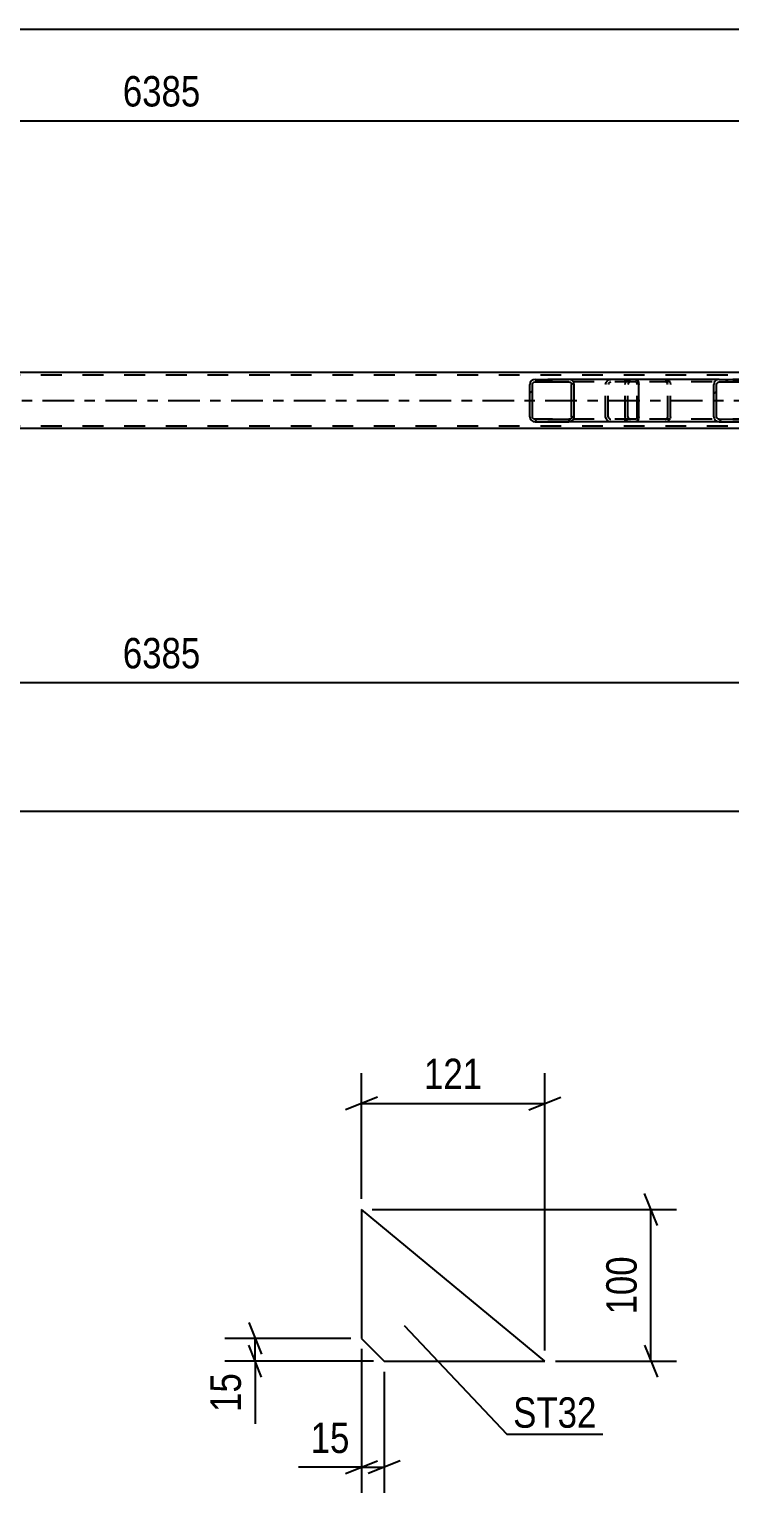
# Model space of a CAD drawing. Header units: millimetres. Extents: x 0 to 841, y 0 to 594.
# Drawn here: x 443.2 to 509.2, y 111.7 to 249.6 of the extents above; entities that cross this region are included whole.
import ezdxf

# ---------------------------------------------------------------- set-up
doc = ezdxf.new("R2010")
doc.units = ezdxf.units.MM
doc.linetypes.add('DXK_LINE_DOT2', pattern=[3.9198, 1.9599, -1.9599])
doc.linetypes.add('DXK_LINE_DOT3', pattern=[5.9187, 2.979, -0.9799, 0.9799, -0.9799])
doc.styles.add('Arial Narrow', font='ARIALN.TTF', dxfattribs={"height": 0.2})

# ---------------------------------------------------------------- blocks, each defined once
blk = doc.blocks.new('Part-717034435-6768 - 6762')
at = {"color": 2, "linetype": 'Continuous'}
for p, q in [((491.74, 124.06), (474.47, 138.35)), ((474.47, 138.35), (474.47, 126.21)), ((474.47, 126.21), (476.61, 124.06)), ((476.61, 124.06), (491.74, 124.06))]:
    blk.add_line(p, q, dxfattribs=at)
blk = doc.blocks.new('Part-717034435-3119 - 3036')
at = {"linetype": 'Continuous'}
h = blk.add_hatch(dxfattribs=at)
h.set_pattern_fill('', scale=0.7, style=0, pattern_type=0)
h.set_pattern_definition([(45, (494.4687, 216.2857), (-1.57154, 1.57154), [])])
h.paths.add_polyline_path([(494.51, 216.1), (494.47, 216.29), (494.36, 216.44), (494.2, 216.55), (494, 216.58), (490.82, 216.58), (490.63, 216.55), (490.46, 216.44), (490.36, 216.29), (490.32, 216.1), (490.32, 213.06), (490.36, 212.88), (490.46, 212.72), (490.63, 212.62), (490.82, 212.58), (494, 212.58), (494.2, 212.62), (494.36, 212.72), (494.47, 212.88), (494.51, 213.06)])
h.paths.add_polyline_path([(494.24, 212.97), (494.18, 212.89), (494.1, 212.84), (494, 212.82), (490.82, 212.82), (490.72, 212.84), (490.64, 212.89), (490.59, 212.97), (490.57, 213.06), (490.57, 216.1), (490.59, 216.19), (490.64, 216.27), (490.72, 216.32), (490.82, 216.34), (494, 216.34), (494.1, 216.32), (494.18, 216.27), (494.24, 216.19), (494.26, 216.1), (494.26, 213.06)])
at = {"color": 2, "linetype": 'Continuous'}
for p, q in [((490.82, 216.58), (490.63, 216.55)), ((490.82, 216.58), (494, 216.58)), ((500.31, 216.58), (494, 216.58)), ((494.2, 216.55), (494, 216.58)), ((500.31, 216.58), (500.41, 216.55)), ((500.41, 216.55), (500.5, 216.44)), ((490.36, 216.29), (490.32, 216.1)), ((490.32, 213.06), (490.32, 216.1)), ((490.57, 216.1), (490.59, 216.19)), ((490.57, 213.06), (490.57, 216.1)), ((490.59, 216.19), (490.64, 216.27)), ((490.64, 216.27), (490.72, 216.32)), ((490.72, 216.32), (490.82, 216.34)), ((490.82, 216.34), (494, 216.34)), ((494, 216.34), (494.1, 216.32)), ((494.1, 216.32), (494.18, 216.27)), ((494.18, 216.27), (494.24, 216.19)), ((494.24, 216.19), (494.26, 216.1)), ((494.26, 213.06), (494.26, 216.1)), ((494.51, 216.1), (494.47, 216.29)), ((494.51, 213.06), (494.51, 216.1)), ((500.5, 216.44), (500.56, 216.29)), ((500.56, 216.29), (500.58, 216.1)), ((500.58, 213.06), (500.58, 216.1)), ((490.32, 213.06), (490.36, 212.88)), ((490.59, 212.97), (490.57, 213.06)), ((490.64, 212.89), (490.59, 212.97)), ((490.63, 212.62), (490.82, 212.58)), ((490.72, 212.84), (490.64, 212.89)), ((490.82, 212.82), (490.72, 212.84)), ((490.82, 212.82), (494, 212.82)), ((490.82, 212.58), (494, 212.58)), ((494.1, 212.84), (494, 212.82)), ((494, 212.58), (494.2, 212.62)), ((500.31, 212.58), (494, 212.58)), ((494.18, 212.89), (494.1, 212.84)), ((494.24, 212.97), (494.18, 212.89)), ((494.26, 213.06), (494.24, 212.97)), ((494.47, 212.88), (494.51, 213.06)), ((500.41, 212.62), (500.31, 212.58)), ((500.5, 212.72), (500.41, 212.62)), ((500.56, 212.88), (500.5, 212.72)), ((500.58, 213.06), (500.56, 212.88))]:
    blk.add_line(p, q, dxfattribs=at)
at = {"color": 7, "linetype": 'DXK_LINE_DOT2'}
for p, q in [((494, 216.58), (490.82, 216.58)), ((497.78, 216.55), (497.97, 216.58)), ((499.31, 216.34), (499.31, 216.58)), ((500.31, 216.34), (490.82, 216.34)), ((497.47, 216.1), (497.51, 216.29)), ((497.47, 213.06), (497.47, 216.1)), ((497.74, 216.19), (497.72, 216.1)), ((497.72, 213.06), (497.72, 216.1)), ((497.79, 216.27), (497.74, 216.19)), ((497.79, 216.27), (497.81, 216.29)), ((497.81, 216.29), (497.87, 216.32)), ((497.87, 216.32), (497.97, 216.34)), ((500.36, 216.32), (500.31, 216.34)), ((500.4, 216.27), (500.36, 216.32)), ((500.43, 216.19), (500.4, 216.27)), ((500.44, 216.1), (500.43, 216.19)), ((500.44, 213.06), (500.44, 216.1)), ((500.31, 212.82), (490.82, 212.82)), ((494, 212.58), (490.82, 212.58)), ((497.51, 212.88), (497.47, 213.06)), ((497.72, 213.06), (497.74, 212.97)), ((497.74, 212.97), (497.79, 212.89)), ((497.97, 212.58), (497.78, 212.62)), ((497.79, 212.89), (497.81, 212.88)), ((497.81, 212.88), (497.87, 212.84)), ((497.87, 212.84), (497.97, 212.82)), ((499.31, 212.58), (499.31, 212.82)), ((500.31, 212.82), (500.36, 212.84)), ((500.36, 212.84), (500.4, 212.89)), ((500.4, 212.89), (500.43, 212.97)), ((500.43, 212.97), (500.44, 213.06))]:
    blk.add_line(p, q, dxfattribs=at)
at = {"color": 2, "linetype": 'Continuous'}
for centre, start, end in [((490.81, 216.09), 111.1941, 156.1506), ((494.02, 216.09), 23.8494, 68.8059), ((490.81, 213.08), 203.8494, 248.8059), ((494.02, 213.08), 291.1941, 336.1506)]:
    blk.add_arc(centre, 0.492, start, end, dxfattribs=at)
at = {"color": 7, "linetype": 'DXK_LINE_DOT2'}
for centre, start, end in [((497.96, 216.09), 111.1941, 156.1506), ((497.96, 213.08), 203.8494, 248.8059)]:
    blk.add_arc(centre, 0.492, start, end, dxfattribs=at)
blk = doc.blocks.new('Part-717034435-3125 - 3036')
at = {"color": 7, "linetype": 'DXK_LINE_DOT2'}
for p, q in [((724.56, 216.98), (65.64, 216.98)), ((724.56, 212.18), (65.64, 212.18))]:
    blk.add_line(p, q, dxfattribs=at)
at = {"color": 2, "linetype": 'Continuous'}
for p, q in [((582.56, 217.22), (333.15, 217.22)), ((582.56, 211.94), (333.15, 211.94))]:
    blk.add_line(p, q, dxfattribs=at)
at = {"color": 7, "linetype": 'DXK_LINE_DOT3'}
blk.add_line((65.64, 214.58), (724.56, 214.58), dxfattribs=at)
blk = doc.blocks.new('Part-717034435-3195 - 3036')
at = {"linetype": 'Continuous'}
h = blk.add_hatch(dxfattribs=at)
h.set_pattern_fill('', scale=0.7, style=0, pattern_type=0)
h.set_pattern_definition([(45, (511.8803, 216.2857), (-1.57154, 1.57154), [])])
h.paths.add_polyline_path([(511.92, 216.1), (511.88, 216.29), (511.77, 216.44), (511.6, 216.55), (511.41, 216.58), (508.17, 216.58), (507.98, 216.55), (507.81, 216.44), (507.7, 216.29), (507.66, 216.1), (507.66, 213.06), (507.7, 212.88), (507.81, 212.72), (507.98, 212.62), (508.17, 212.58), (511.41, 212.58), (511.6, 212.62), (511.77, 212.72), (511.88, 212.88), (511.92, 213.06)])
h.paths.add_polyline_path([(511.64, 212.97), (511.59, 212.89), (511.51, 212.84), (511.41, 212.82), (508.17, 212.82), (508.08, 212.84), (507.99, 212.89), (507.94, 212.97), (507.92, 213.06), (507.92, 216.1), (507.94, 216.19), (507.99, 216.27), (508.08, 216.32), (508.17, 216.34), (511.41, 216.34), (511.51, 216.32), (511.59, 216.27), (511.64, 216.19), (511.66, 216.1), (511.66, 213.06)])
at = {"color": 7, "linetype": 'DXK_LINE_DOT2'}
for p, q in [((499.63, 216.55), (499.82, 216.58)), ((500.31, 216.58), (499.82, 216.58)), ((503.06, 216.58), (503.25, 216.55)), ((511.41, 216.58), (508.17, 216.58)), ((499.31, 216.1), (499.35, 216.29)), ((499.31, 213.06), (499.31, 216.1)), ((499.59, 216.19), (499.57, 216.1)), ((499.57, 213.06), (499.57, 216.1)), ((499.64, 216.27), (499.59, 216.19)), ((499.73, 216.32), (499.64, 216.27)), ((499.82, 216.34), (499.73, 216.32)), ((511.41, 216.34), (499.82, 216.34)), ((503.16, 216.32), (503.06, 216.34)), ((503.24, 216.27), (503.16, 216.32)), ((503.29, 216.19), (503.24, 216.27)), ((503.31, 216.1), (503.29, 216.19)), ((503.31, 213.06), (503.31, 216.1)), ((503.53, 216.29), (503.57, 216.1)), ((503.57, 213.06), (503.57, 216.1)), ((499.35, 212.88), (499.31, 213.06)), ((499.57, 213.06), (499.59, 212.97)), ((499.59, 212.97), (499.64, 212.89)), ((499.82, 212.58), (499.63, 212.62)), ((499.64, 212.89), (499.73, 212.84)), ((499.73, 212.84), (499.82, 212.82)), ((511.41, 212.82), (499.82, 212.82)), ((500.31, 212.58), (499.82, 212.58)), ((503.06, 212.82), (503.16, 212.84)), ((503.25, 212.62), (503.06, 212.58)), ((503.16, 212.84), (503.24, 212.89)), ((503.24, 212.89), (503.29, 212.97)), ((503.29, 212.97), (503.31, 213.06)), ((503.57, 213.06), (503.53, 212.88)), ((511.41, 212.58), (508.17, 212.58))]:
    blk.add_line(p, q, dxfattribs=at)
at = {"color": 2, "linetype": 'Continuous'}
for p, q in [((508.17, 216.58), (500.31, 216.58)), ((508.17, 216.58), (507.98, 216.55)), ((508.17, 216.58), (511.41, 216.58)), ((511.6, 216.55), (511.41, 216.58)), ((507.7, 216.29), (507.66, 216.1)), ((507.66, 213.06), (507.66, 216.1)), ((507.92, 216.1), (507.94, 216.19)), ((507.92, 213.06), (507.92, 216.1)), ((507.94, 216.19), (507.99, 216.27)), ((507.99, 216.27), (508.08, 216.32)), ((508.08, 216.32), (508.17, 216.34)), ((508.17, 216.34), (511.41, 216.34)), ((511.41, 216.34), (511.51, 216.32)), ((511.51, 216.32), (511.59, 216.27)), ((511.59, 216.27), (511.64, 216.19)), ((511.64, 216.19), (511.66, 216.1)), ((511.66, 213.06), (511.66, 216.1)), ((511.92, 216.1), (511.88, 216.29)), ((511.92, 213.06), (511.92, 216.1)), ((508.17, 212.58), (500.31, 212.58)), ((507.66, 213.06), (507.7, 212.88)), ((507.94, 212.97), (507.92, 213.06)), ((507.99, 212.89), (507.94, 212.97)), ((507.98, 212.62), (508.17, 212.58)), ((508.08, 212.84), (507.99, 212.89)), ((508.17, 212.82), (508.08, 212.84)), ((508.17, 212.82), (511.41, 212.82)), ((508.17, 212.58), (511.41, 212.58)), ((511.51, 212.84), (511.41, 212.82)), ((511.41, 212.58), (511.6, 212.62)), ((511.59, 212.89), (511.51, 212.84)), ((511.64, 212.97), (511.59, 212.89)), ((511.66, 213.06), (511.64, 212.97)), ((511.88, 212.88), (511.92, 213.06))]:
    blk.add_line(p, q, dxfattribs=at)
at = {"color": 7, "linetype": 'DXK_LINE_DOT2'}
for centre, start, end in [((499.8, 216.08), 110.7583, 155.6801), ((503.08, 216.08), 24.3199, 69.2417), ((499.8, 213.08), 204.3199, 249.2417), ((503.08, 213.08), 290.7583, 335.6801)]:
    blk.add_arc(centre, 0.496, start, end, dxfattribs=at)
at = {"color": 2, "linetype": 'Continuous'}
for centre, start, end in [((508.15, 216.08), 110.7583, 155.68), ((511.43, 216.08), 24.32, 69.2417), ((508.15, 213.08), 204.32, 249.2417), ((511.43, 213.08), 290.7583, 335.68)]:
    blk.add_arc(centre, 0.496, start, end, dxfattribs=at)
blk = doc.blocks.new('StraightDimension-717034435-6782 - 6762')
at = {"color": 7, "linetype": 'Continuous'}
for p, q in [((474.47, 139.35), (474.47, 151.2)), ((491.74, 125.06), (491.74, 151.2)), ((475.97, 148.95), (472.97, 147.75)), ((490.24, 147.75), (493.24, 148.95)), ((474.47, 148.35), (491.74, 148.35))]:
    blk.add_line(p, q, dxfattribs=at)
at = {"color": 0}
blk.add_wipeout([(486.45, 149.1), (486.45, 153.3), (479.76, 153.3), (479.76, 149.1)], dxfattribs=at)
at = {"color": 3, "style": 'Arial Narrow'}
blk.add_text('121', height=2.863, dxfattribs=at).set_placement((480.36, 149.7))
blk = doc.blocks.new('StraightDimension-717034435-6792 - 6762')
at = {"color": 7, "linetype": 'Continuous'}
for p, q in [((463.87, 127.71), (465.07, 124.71)), ((473.47, 126.21), (461.62, 126.21)), ((465.07, 122.56), (463.87, 125.56)), ((464.47, 124.06), (464.47, 126.21)), ((475.61, 124.06), (461.62, 124.06)), ((464.47, 124.06), (464.47, 118.16)), ((464.47, 124.06), (464.47, 118.16))]:
    blk.add_line(p, q, dxfattribs=at)
at = {"color": 0}
blk.add_wipeout([(463.72, 123.54), (459.52, 123.54), (459.52, 118.68), (463.72, 118.68)], dxfattribs=at)
at = {"color": 3, "style": 'Arial Narrow'}
blk.add_text('15', height=2.863, rotation=90.0002, dxfattribs=at).set_placement((463.12, 119.28))
blk = doc.blocks.new('StraightDimension-717034435-6770 - 6762')
at = {"color": 7, "linetype": 'Continuous'}
for p, q in [((474.47, 125.21), (474.47, 111.66)), ((476.61, 123.06), (476.61, 111.66)), ((472.97, 113.46), (475.97, 114.66)), ((478.11, 114.66), (475.11, 113.46)), ((474.47, 114.06), (468.56, 114.06)), ((474.47, 114.06), (468.56, 114.06)), ((474.47, 114.06), (476.61, 114.06))]:
    blk.add_line(p, q, dxfattribs=at)
at = {"color": 0}
blk.add_wipeout([(473.94, 114.81), (473.94, 119.01), (469.09, 119.01), (469.09, 114.81)], dxfattribs=at)
at = {"color": 3, "style": 'Arial Narrow'}
blk.add_text('15', height=2.863, dxfattribs=at).set_placement((469.69, 115.41))
blk = doc.blocks.new('StraightDimension-717034435-6803 - 6762')
at = {"color": 7, "linetype": 'Continuous'}
for p, q in [((502.34, 136.85), (501.14, 139.85)), ((475.47, 138.35), (504.14, 138.35)), ((501.74, 124.06), (501.74, 138.35)), ((501.14, 125.56), (502.34, 122.56)), ((492.74, 124.06), (504.14, 124.06))]:
    blk.add_line(p, q, dxfattribs=at)
at = {"color": 0}
blk.add_wipeout([(500.99, 134.55), (496.79, 134.55), (496.79, 127.86), (500.99, 127.86)], dxfattribs=at)
at = {"color": 3, "style": 'Arial Narrow'}
blk.add_text('100', height=2.863, rotation=90.0002, dxfattribs=at).set_placement((500.39, 128.46))
blk = doc.blocks.new('StraightDimension-717034435-3434 - 3036')
at = {"color": 7, "linetype": 'Continuous'}
blk.add_line((327.95, 240.95), (583.36, 240.95), dxfattribs=at)
at = {"color": 0}
blk.add_wipeout([(459.91, 241.7), (459.91, 245.9), (451.4, 245.9), (451.4, 241.7)], dxfattribs=at)
at = {"color": 3, "style": 'Arial Narrow'}
blk.add_text('6385', height=2.863, dxfattribs=at).set_placement((452, 242.3))
blk = doc.blocks.new('StraightDimension-717034435-3413 - 3036')
at = {"color": 7, "linetype": 'Continuous'}
blk.add_line((327.95, 188), (583.36, 188), dxfattribs=at)
at = {"color": 0}
blk.add_wipeout([(459.91, 188.75), (459.91, 192.95), (451.4, 192.95), (451.4, 188.75)], dxfattribs=at)
at = {"color": 3, "style": 'Arial Narrow'}
blk.add_text('6385', height=2.863, dxfattribs=at).set_placement((452, 189.35))
blk = doc.blocks.new('StraightDimension-717034435-3524 - 3036')
at = {"color": 7, "linetype": 'Continuous'}
blk.add_line((57.02, 249.57), (733.18, 249.57), dxfattribs=at)
blk = doc.blocks.new('StraightDimension-717034435-3545 - 3036')
at = {"color": 7, "linetype": 'Continuous'}
blk.add_line((56.38, 175.89), (733.82, 175.89), dxfattribs=at)
blk = doc.blocks.new('Mark-717034435-6764 - 6762')
at = {"color": 0}
blk.add_wipeout([(496.61, 117.79), (496.61, 120.79), (488.76, 120.79), (488.76, 117.79)], dxfattribs=at)
blk.add_wipeout([(496.61, 117.79), (496.61, 120.79), (488.76, 120.79), (488.76, 117.79)], dxfattribs=at)
at = {"color": 30, "linetype": 'Continuous'}
for p, q in [((478.51, 127.41), (488.16, 117.19)), ((488.16, 117.19), (497.21, 117.19))]:
    blk.add_line(p, q, dxfattribs=at)
at = {"color": 3, "style": 'Arial Narrow'}
blk.add_text('ST32', height=2.863, dxfattribs=at).set_placement((488.76, 117.79))

msp = doc.modelspace()

# ---------------------------------------------------------------- block references
for name in ['StraightDimension-717034435-3434 - 3036', 'Part-717034435-3125 - 3036', 'Part-717034435-3119 - 3036', 'Part-717034435-3195 - 3036', 'StraightDimension-717034435-3413 - 3036', 'Part-717034435-6768 - 6762']:
    msp.add_blockref(name, (0, 0))

# ---------------------------------------------------------------- next in the draw order: block references
for name in ['StraightDimension-717034435-3524 - 3036', 'StraightDimension-717034435-3545 - 3036', 'StraightDimension-717034435-6782 - 6762']:
    msp.add_blockref(name, (0, 0))

# ---------------------------------------------------------------- next in the draw order: block references
msp.add_blockref('StraightDimension-717034435-6792 - 6762', (0, 0))

# ---------------------------------------------------------------- next in the draw order: block references
msp.add_blockref('StraightDimension-717034435-6770 - 6762', (0, 0))

# ---------------------------------------------------------------- next in the draw order: block references
msp.add_blockref('StraightDimension-717034435-6803 - 6762', (0, 0))

# ---------------------------------------------------------------- next in the draw order: block references
msp.add_blockref('Mark-717034435-6764 - 6762', (0, 0))

doc.saveas('drawing.dxf')
